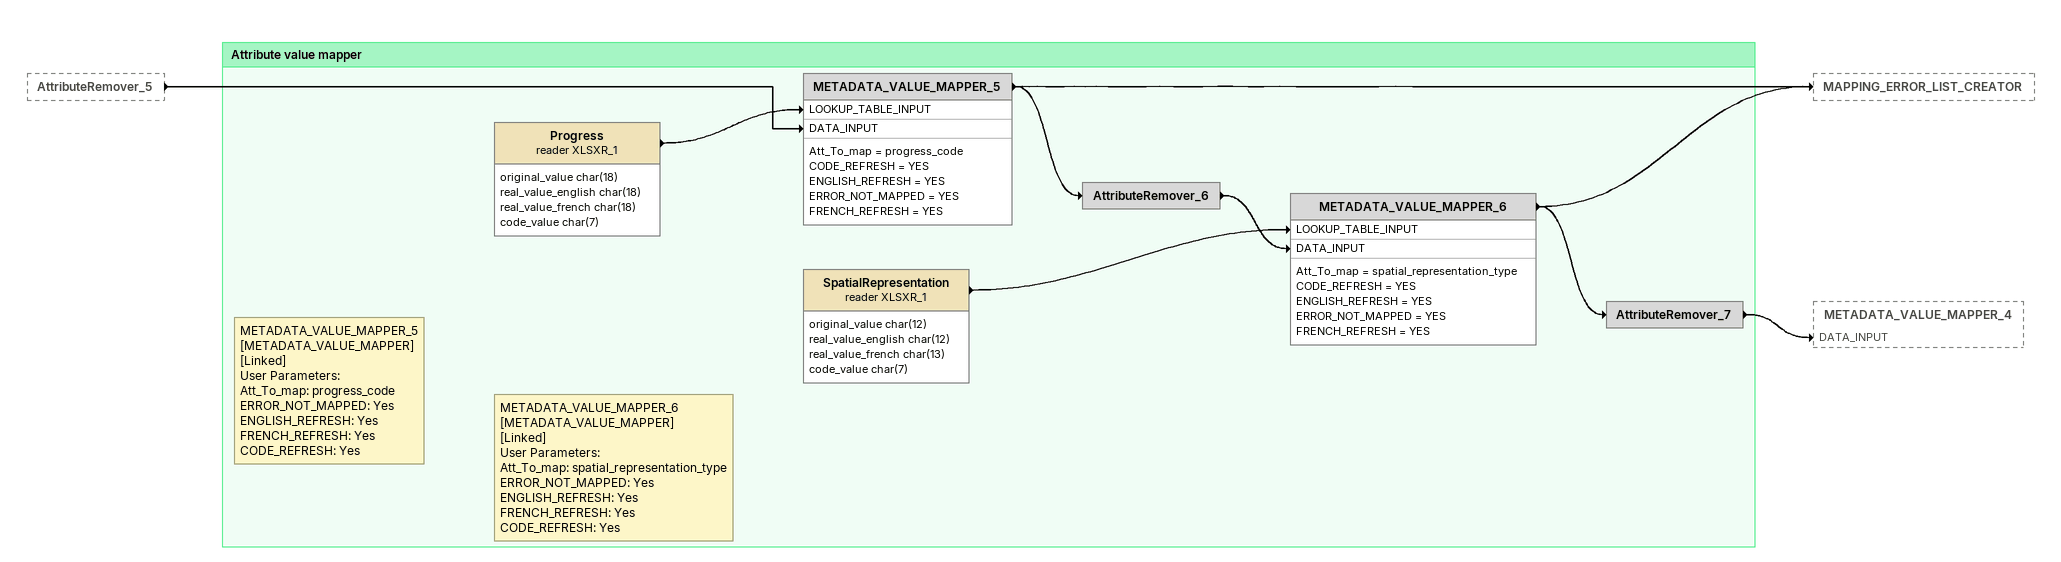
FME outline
AttributeRemover_5 [outside]
    -> METADATA_VALUE_MAPPER_5 [DATA_INPUT]

Bookmark: Attribute value mapper
Progress (reader XLSXR_1)
    attributes: original_value char(18), real_value_english char(18), real_value_french char(18), code_value char(7)
    -> METADATA_VALUE_MAPPER_5 [LOOKUP_TABLE_INPUT]
Note: METADATA_VALUE_MAPPER_5 [METADATA_VALUE_MAPPER] / [Linked] / User Parameters: / Att_To_map: progress_code / ERROR_NOT_MAPPED: Yes / ENGLISH_REFRESH: Yes / FRENCH_REFRESH: Yes / CODE_REFRESH: Yes
METADATA_VALUE_MAPPER_5
    Att_To_map = progress_code
    CODE_REFRESH = YES
    ENGLISH_REFRESH = YES
    ERROR_NOT_MAPPED = YES
    FRENCH_REFRESH = YES
    -> AttributeRemover_6
    -> MAPPING_ERROR_LIST_CREATOR
AttributeRemover_6
    -> METADATA_VALUE_MAPPER_6 [DATA_INPUT]
SpatialRepresentation (reader XLSXR_1)
    attributes: original_value char(12), real_value_english char(12), real_value_french char(13), code_value char(7)
    -> METADATA_VALUE_MAPPER_6 [LOOKUP_TABLE_INPUT]
Note: METADATA_VALUE_MAPPER_6 [METADATA_VALUE_MAPPER] / [Linked] / User Parameters: / Att_To_map: spatial_representation_type / ERROR_NOT_MAPPED: Yes / ENGLISH_REFRESH: Yes / FRENCH_REFRESH: Yes / CODE_REFRESH: Yes
METADATA_VALUE_MAPPER_6
    Att_To_map = spatial_representation_type
    CODE_REFRESH = YES
    ENGLISH_REFRESH = YES
    ERROR_NOT_MAPPED = YES
    FRENCH_REFRESH = YES
    -> MAPPING_ERROR_LIST_CREATOR
    -> AttributeRemover_7
AttributeRemover_7
    -> METADATA_VALUE_MAPPER_4 [DATA_INPUT]
